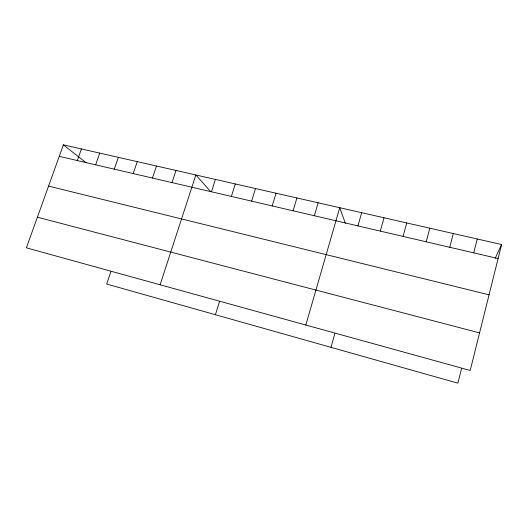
<?xml version="1.0" encoding="UTF-8"?>
<svg xmlns="http://www.w3.org/2000/svg" width="528" height="528" viewBox="0 0 528 528"><rect width="100%" height="100%" fill="white"/><g stroke="black" fill="none" stroke-linecap="round" stroke-linejoin="round"><path stroke-width="0.79" d="M501.6 244.523L470.204 370.458L26.4 247.83L63.38 144.837L501.6 244.523L495.079 258.529M461.518 368.689L457.882 383.163L106.663 284.031L110.827 271.702M473.708 252.859L477.253 238.986M449.744 247.276L453.334 233.541M426.195 241.791L429.825 228.195M403.055 236.405L406.725 222.941M380.305 231.106L384.014 217.774M330.97 347.345L334.831 333.65M357.944 225.898L361.693 212.698M305.811 325.037L339.748 207.702L345.352 223.245M314.345 215.747L318.16 202.792M293.086 210.797L296.934 197.967M272.177 205.927L276.058 193.215M215.404 314.721L219.437 301.739M251.605 201.135L255.512 188.542M231.37 196.423L235.303 183.949M211.457 191.789L215.417 179.421M160.123 284.777L195.848 174.966L210.692 191.651M171.989 182.596L176.002 170.458M152.44 178.048L156.479 166.016M133.208 173.567L137.267 161.641M114.279 169.158L118.358 157.344M95.647 164.822L99.739 153.107M77.306 160.552L81.418 148.936M59.248 156.341L498.109 258.542M48.563 186.1L489.053 294.842M37.396 217.206L479.569 332.891M63.38 144.837L86.275 162.895"/></g></svg>
